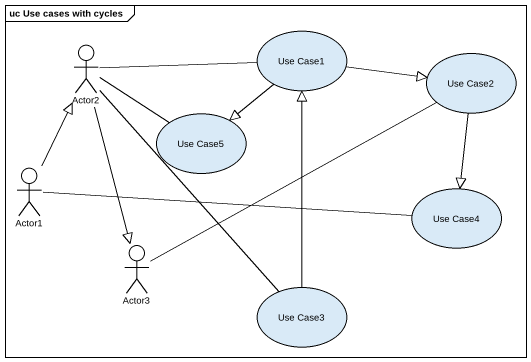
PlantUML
@startuml
mainframe uc Use cases with cycles
usecase "Use Case1" as Use_Case1
actor Actor2
usecase "Use Case2" as Use_Case2
usecase "Use Case5" as Use_Case5
actor Actor1
usecase "Use Case4" as Use_Case4
actor Actor3
usecase "Use Case3" as Use_Case3
Use_Case1 -left- Actor2
Use_Case1 -right-|> Use_Case2
Use_Case1 --|> Use_Case5
Actor2 --|> Actor3
Use_Case2 --|> Use_Case4
Use_Case2 -left- Actor3
Use_Case5 -left- Actor2
Actor1 -up-|> Actor2
Use_Case4 -left- Actor1
Use_Case3 -up-|> Use_Case1
Use_Case3 -up- Actor2
@enduml
